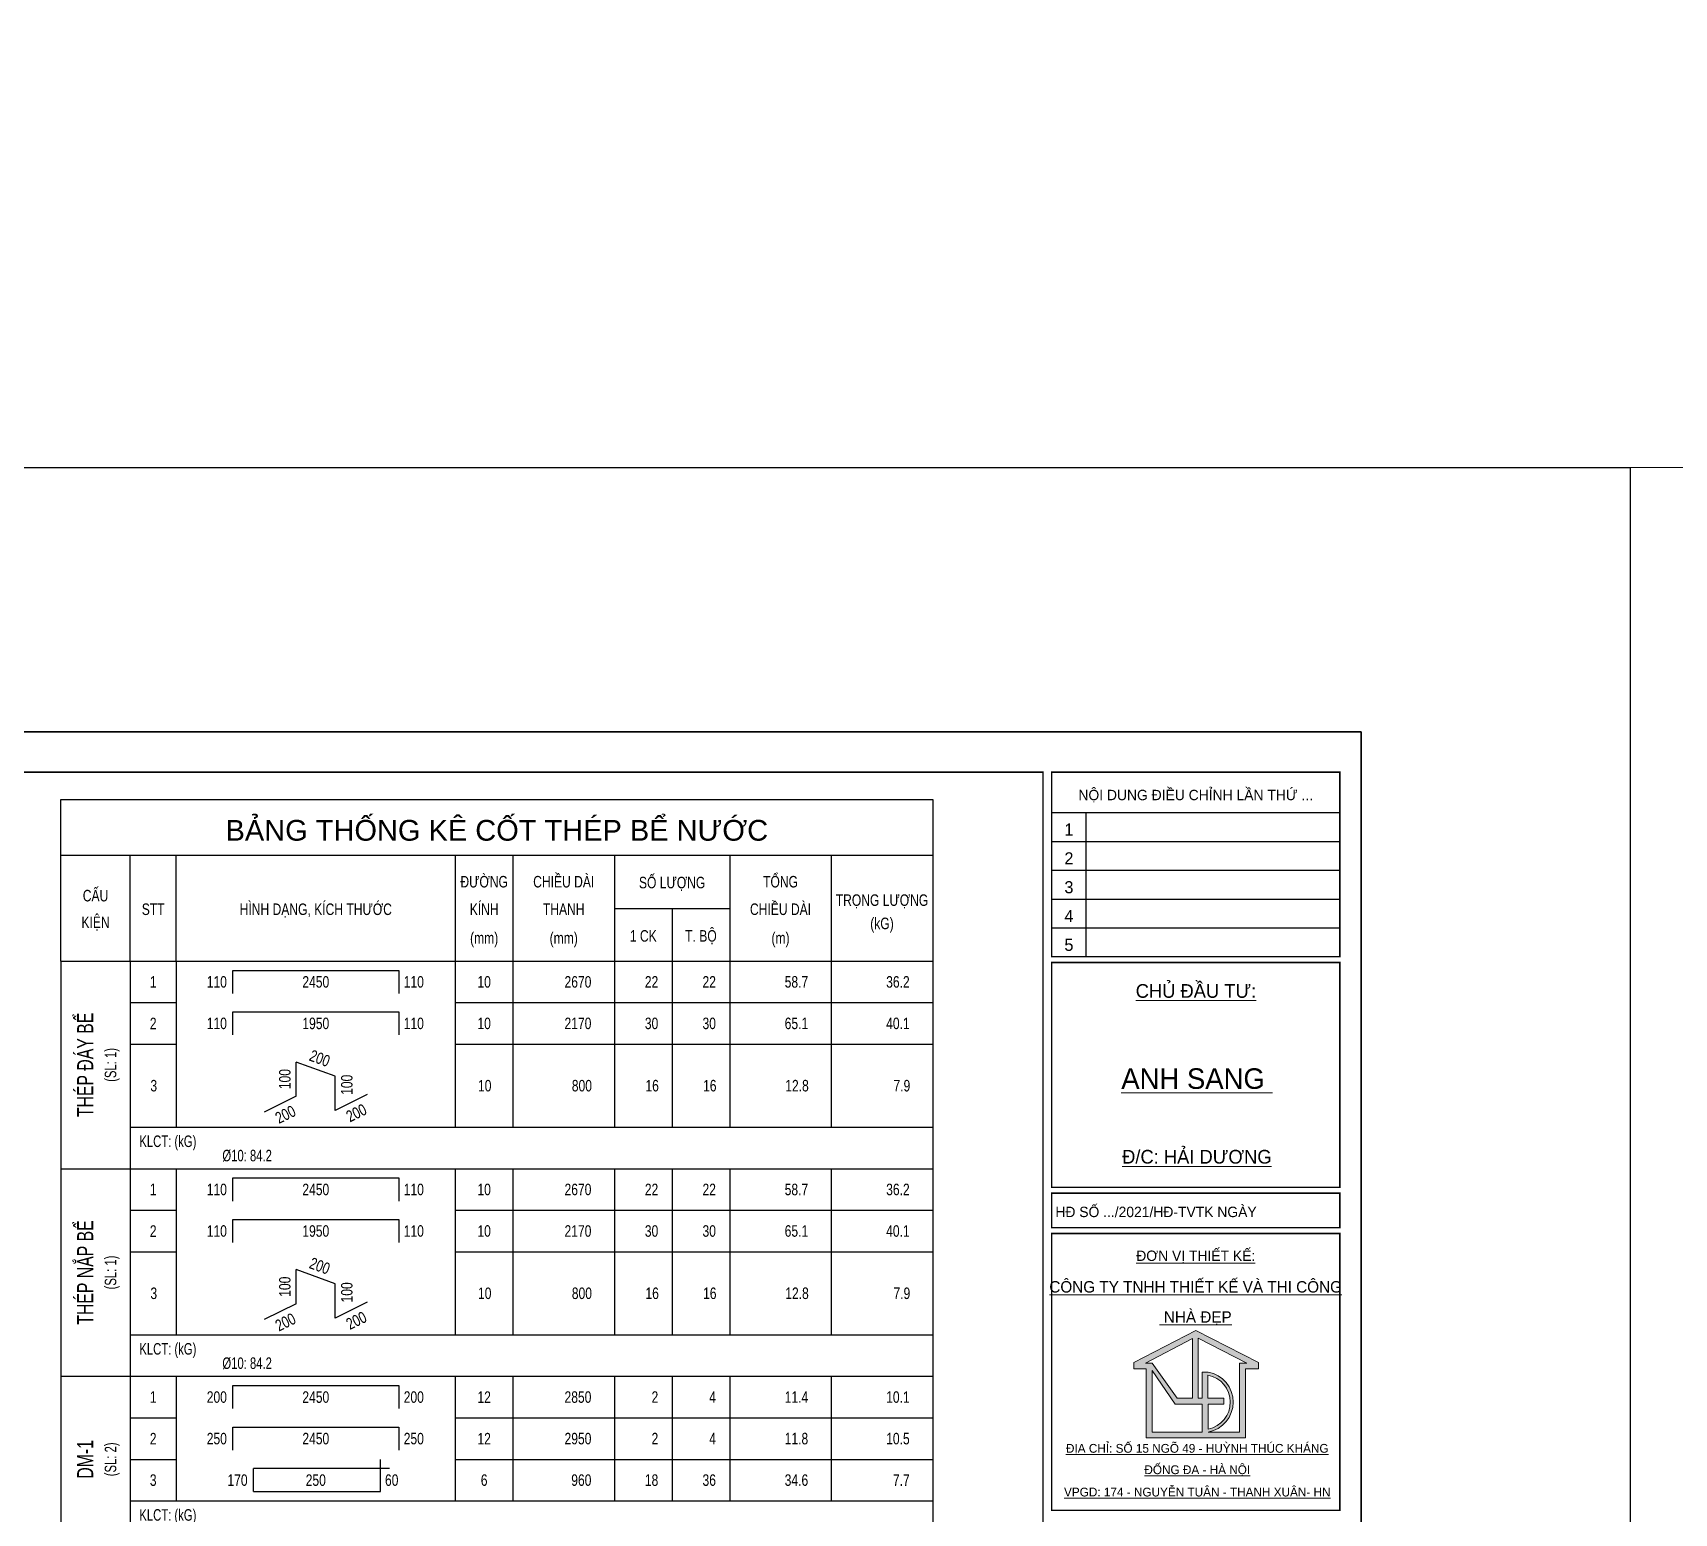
# Model space of a CAD drawing. Extents: x -2098986 to 943, y -1296280 to 73591.
# Drawn here: x -1346840 to -1318373, y -1069905 to -1044235 of the extents above; entities that cross this region are included whole.
import ezdxf
from ezdxf.enums import TextEntityAlignment as Align

# ---------------------------------------------------------------- set-up
doc = ezdxf.new("R2010")
doc.units = 0
doc.header["$LTSCALE"] = 150
doc.layers.get('Defpoints').update_dxf_attribs({"lineweight": 18})
for name, color, linetype, lineweight in [('05.Text', 253, 'Continuous', 18), ('09.Hatch', 250, 'Continuous', 5), ('11.Khung bo', 32, 'Continuous', 50), ('12.Khung', 36, 'Continuous', 25), ('KCVN-THAY', 7, 'Continuous', 25), ('LS-THAY', 7, 'Continuous', 20)]:
    doc.layers.add(name, color=color, linetype=linetype, lineweight=lineweight)
for name, color, linetype in [('STEEL', 4, 'Continuous'), ('TEXT_SLCK', 3, 'Continuous'), ('TEXT_TCK', 3, 'Continuous'), ('TEXT_THCT', 2, 'Continuous'), ('TEXT_TK', 2, 'Continuous'), ('THONGKE', 5, 'Continuous')]:
    doc.layers.add(name, color=color, linetype=linetype)
doc.layers.add('Tpl_Bound', color=1, linetype='Continuous', plot=False)
doc.styles.add('AVANT', font='')
doc.styles.add('BIGTEXT', font='arial.ttf', dxfattribs={"width": 0.7})
doc.styles.add('SMTEXT', font='arial.ttf', dxfattribs={"width": 0.7})
doc.styles.add('VnAvantH', font='')
doc.styles.get('AVANT').set_extended_font_data('.VnAvant')
doc.styles.get('VnAvantH').set_extended_font_data('.VnAvantH')

# ---------------------------------------------------------------- blocks, each defined once
blk = doc.blocks.new('*U4')
at = {"layer": 'KCVN-THAY', "color": 140}
blk.add_lwpolyline([(214871.76, 86966.68), (215381.8, 86966.68), (215381.8, 86579.68), (214871.76, 86579.68)], close=True, dxfattribs=at)
blk = doc.blocks.new('100')
at = {"layer": '09.Hatch'}
h = blk.add_hatch(color=3, dxfattribs=at)
h.paths.add_polyline_path([(1897639, -927180), (1897639, -927287), (1897855, -927287), (1897855, -928484), (1898824, -928484), (1899574, -928484), (1899574, -927287), (1899801, -927287), (1899801, -927179), (1898713, -926620)])
h.paths.add_polyline_path([(1898756, -926756), (1899596, -927187), (1899473, -927187), (1899473, -928384), (1898929, -928384, 0.834181), (1898929, -927344), (1898824, -927344), (1898824, -927797), (1898756, -927797)], flags=16)
h.paths.add_polyline_path([(1898656, -927796), (1898393, -927796), (1897956, -927186), (1897843, -927186), (1898656, -926763)], flags=16)
h.paths.add_polyline_path([(1898929, -928333), (1898929, -927898), (1899202, -927898), (1899202, -927797), (1898924, -927797), (1898924, -927395, -0.822042)], flags=16)
h.paths.add_polyline_path([(1898357, -927898), (1898824, -927898), (1898824, -928384), (1897956, -928384), (1897956, -927316)], flags=16)
at = {"layer": '05.Text'}
for p, q in [((1898713, -926620), (1897639, -927180)), ((1898656, -926763), (1897843, -927186)), ((1898656, -926763), (1897843, -927186)), ((1898656, -926763), (1897843, -927186)), ((1898656, -926763), (1898656, -927796)), ((1898656, -926763), (1898656, -927796)), ((1898656, -926763), (1898656, -927796)), ((1899801, -927179), (1898713, -926620)), ((1899801, -927179), (1898713, -926620)), ((1899801, -927179), (1898713, -926620)), ((1899596, -927187), (1898756, -926756)), ((1898756, -926756), (1898756, -927797)), ((1899596, -927187), (1898756, -926756)), ((1898756, -926756), (1898756, -927797)), ((1899596, -927187), (1898756, -926756)), ((1898756, -926756), (1898756, -927797)), ((1897639, -927180), (1897639, -927287)), ((1897639, -927287), (1897855, -927287)), ((1897843, -927186), (1897956, -927186)), ((1897855, -927287), (1897855, -928484)), ((1897956, -927186), (1897956, -927186)), ((1897956, -927186), (1898393, -927796)), ((1897956, -927316), (1897956, -928384)), ((1898357, -927898), (1897956, -927316)), ((1898824, -927797), (1898824, -927344)), ((1898824, -927797), (1898824, -927344)), ((1898824, -927344), (1898929, -927344)), ((1898924, -927395), (1898924, -927797)), ((1899473, -928384), (1899473, -927187)), ((1899473, -927187), (1899596, -927187)), ((1899473, -928384), (1899473, -927187)), ((1899473, -927187), (1899596, -927187)), ((1899473, -928384), (1899473, -927187)), ((1899473, -927187), (1899596, -927187)), ((1899574, -928484), (1899574, -927287)), ((1899574, -927287), (1899801, -927287)), ((1899801, -927287), (1899801, -927179)), ((1899801, -927287), (1899801, -927179)), ((1899801, -927287), (1899801, -927179)), ((1898824, -927898), (1898357, -927898)), ((1898393, -927796), (1898656, -927796)), ((1898756, -927797), (1898824, -927797)), ((1898824, -928384), (1898824, -927898)), ((1898924, -927797), (1899202, -927797)), ((1899202, -927898), (1898929, -927898)), ((1898929, -927898), (1898929, -928333)), ((1899202, -927797), (1899202, -927898)), ((1897855, -928484), (1898824, -928484)), ((1897956, -928384), (1898824, -928384)), ((1898824, -928484), (1899574, -928484)), ((1898929, -928384), (1899473, -928384))]:
    blk.add_line(p, q, dxfattribs=at)
for radius, start, end in [(478, 281.4298, 79.1164), (478, 281.4298, 79.1164), (478, 281.4298, 79.1164), (528, 280.3316, 79.6684)]:
    blk.add_arc((1898834, -927864), radius, start, end, dxfattribs=at)
at = {"layer": '11.Khung bo', "const_width": 26.7}
for points in [[(1860913, -945240), (1860913, -916940), (1896063, -916940), (1896063, -945240)], [(1860913, -945240), (1860913, -916940), (1896063, -916940), (1896063, -945240)], [(1860913, -945240), (1860913, -916940), (1896063, -916940), (1896063, -945240)], [(1896213, -920140), (1896213, -916940), (1901213, -916940), (1901213, -920140)], [(1896213, -920140), (1896213, -916940), (1901213, -916940), (1901213, -920140)], [(1896213, -920140), (1896213, -916940), (1901213, -916940), (1901213, -920140)], [(1896213, -924140), (1901213, -924140), (1901213, -920240), (1896213, -920240)], [(1896213, -924140), (1901213, -924140), (1901213, -920240), (1896213, -920240)], [(1896213, -924140), (1901213, -924140), (1901213, -920240), (1896213, -920240)], [(1896213, -924840), (1901213, -924840), (1901213, -924240), (1896213, -924240)], [(1896213, -924840), (1901213, -924840), (1901213, -924240), (1896213, -924240)], [(1896213, -924840), (1901213, -924840), (1901213, -924240), (1896213, -924240)], [(1896213, -929740), (1901213, -929740), (1901213, -924940), (1896213, -924940)], [(1896213, -929740), (1901213, -929740), (1901213, -924940), (1896213, -924940)], [(1896213, -929740), (1901213, -929740), (1901213, -924940), (1896213, -924940)]]:
    blk.add_lwpolyline(points, close=True, dxfattribs=at)
at = {"layer": '12.Khung'}
for p, q in [((1896213, -917640), (1901213, -917640)), ((1896213, -917640), (1901213, -917640)), ((1896213, -917640), (1901213, -917640)), ((1896813, -920140), (1896813, -917640)), ((1896813, -920140), (1896813, -917640)), ((1896813, -920140), (1896813, -917640)), ((1896213, -918140), (1901213, -918140)), ((1896213, -918140), (1901213, -918140)), ((1896213, -918140), (1901213, -918140)), ((1896213, -918640), (1901213, -918640)), ((1896213, -918640), (1901213, -918640)), ((1896213, -918640), (1901213, -918640)), ((1896213, -919140), (1901213, -919140)), ((1896213, -919140), (1901213, -919140)), ((1896213, -919140), (1901213, -919140)), ((1896213, -919640), (1901213, -919640)), ((1896213, -919640), (1901213, -919640)), ((1896213, -919640), (1901213, -919640))]:
    blk.add_line(p, q, dxfattribs=at)
blk.add_lwpolyline([(1901579, -945940), (1901579, -916240), (1859580, -916240), (1859580, -945940)], close=True, dxfattribs=at)
blk.add_lwpolyline([(1901579, -945940), (1901579, -916240), (1859580, -916240), (1859580, -945940)], close=True, dxfattribs=at)
blk.add_lwpolyline([(1901579, -945940), (1901579, -916240), (1859580, -916240), (1859580, -945940)], close=True, dxfattribs=at)
at = {"layer": '05.Text', "style": 'VnAvantH'}
for s, p in [('Néi dung ®iÒu chØnh lÇn thø ...', (1898713, -917329)), ('H§ sè .../2021/H§-TVTK ngµy ', (1898057, -924540))]:
    blk.add_text(s, height=180, dxfattribs=at).set_placement(p, align=Align.MIDDLE)
at = {"layer": '05.Text'}
for s, height, style, p in [('1', 210, 'AVANT', (1896513, -918040)), ('2', 210, 'AVANT', (1896513, -918540)), ('3', 210, 'AVANT', (1896513, -919040)), ('4', 210, 'AVANT', (1896513, -919540)), ('5', 210, 'AVANT', (1896513, -920040)), ('%%uChñ ®Çu t\xad:', 237.6, 'VnAvantH', (1898716, -920853)), ('%%Uanh sang ', 356.4, 'VnAvantH', (1898732, -922432)), ('%%U®/c: h¶i d\xad¬ng', 237.6, 'VnAvantH', (1898732, -923728)), ('%%U®¬n vÞ thiÕt kÕ:', 180, 'VnAvantH', (1898713, -925416)), ('%%Uc«ng ty tnhh thiÕt kÕ vµ thi c«ng', 198, 'VnAvantH', (1898711, -925964)), ('%%U nhµ ®Ñp', 198, 'VnAvantH', (1898711, -926487)), ('%%U®Þa chØ: sè 15 ngâ 49 - huúnh thóc kh¸ng', 152.46, 'VnAvantH', (1898739, -928742)), ('%%U®èng ®a - hµ néi', 152.46, 'VnAvantH', (1898739, -929113)), ('%%Uvpgd: 174 - nguyÔn tu©n - thanh xu©n- hn', 152.46, 'VnAvantH', (1898739, -929500))]:
    blk.add_text(s, height=height, dxfattribs=dict(at, style=style)).set_placement(p, align=Align.CENTER)
blk = doc.blocks.new('TK_9')
at = {"layer": 'STEEL'}
for p, q in [((22.25, 7), (58.25, 7)), ((22.25, 2), (22.25, 7)), ((58.25, 7), (58.25, 2))]:
    blk.add_line(p, q, dxfattribs=at)
at = {"layer": 'TEXT_TK', "style": 'SMTEXT', "width": 0.75}
for tag, p in [('SH', (5, 4.5)), ('L2', (40.25, 4.5)), ('DK', (76.75, 4.5))]:
    blk.add_attdef(tag, text='', height=2.5, dxfattribs=at).set_placement(p, align=Align.MIDDLE)
for tag, p in [('L1', (20.98, 4.5)), ('DAI', (100, 4.5)), ('SL1', (114.5, 4.5)), ('SLA', (127, 4.5)), ('DT', (147, 4.5)), ('TL', (169, 4.5))]:
    blk.add_attdef(tag, text='', height=2.5, dxfattribs=at).set_placement(p, align=Align.MIDDLE_RIGHT)
blk.add_attdef('L3', text='', height=2.5, dxfattribs=at).set_placement((59.31, 4.5), align=Align.MIDDLE_LEFT)
blk = doc.blocks.new('TK_38')
at = {"layer": 'STEEL'}
for p, q in [((36.03, 6.71), (36.03, 14.13)), ((44.47, 11.05), (36.03, 14.13)), ((44.47, 3.63), (44.47, 11.05)), ((36.03, 6.71), (29.09, 3.29)), ((51.41, 7.05), (44.47, 3.63))]:
    blk.add_line(p, q, dxfattribs=at)
at = {"layer": 'TEXT_TK', "style": 'SMTEXT', "width": 0.75}
for tag, rotation, p in [('L3', 339.9293, (41.11, 14.94)), ('L2', 90, (33.53, 10.42)), ('L2', 90, (46.97, 9.19)), ('L1', 26.2498, (33.67, 2.76)), ('L1', 26.2498, (49.04, 3.1))]:
    blk.add_attdef(tag, text='', height=2.5, rotation=rotation, dxfattribs=at).set_placement(p, align=Align.MIDDLE)
for tag, p in [('SH', (5.12, 9)), ('DK', (76.87, 9))]:
    blk.add_attdef(tag, text='', height=2.5, dxfattribs=at).set_placement(p, align=Align.MIDDLE)
for tag, p in [('DAI', (100.12, 9)), ('SL1', (114.62, 9)), ('SLA', (127.12, 9)), ('DT', (147.12, 9)), ('TL', (169.12, 9))]:
    blk.add_attdef(tag, text='', height=2.5, dxfattribs=at).set_placement(p, align=Align.MIDDLE_RIGHT)
blk = doc.blocks.new('TK_14')
at = {"layer": 'STEEL'}
for p, q in [((54.25, 2), (54.25, 9)), ((56.25, 7), (26.75, 7)), ((26.75, 2), (26.75, 7)), ((26.75, 2), (54.25, 2))]:
    blk.add_line(p, q, dxfattribs=at)
at = {"layer": 'TEXT_TK', "style": 'SMTEXT', "width": 0.75}
for tag, p in [('SH', (5, 4.5)), ('L2', (40.25, 4.5)), ('DK', (76.75, 4.5))]:
    blk.add_attdef(tag, text='', height=2.5, dxfattribs=at).set_placement(p, align=Align.MIDDLE)
for tag, p in [('L1', (25.47, 4.5)), ('DAI', (100, 4.5)), ('SL1', (114.5, 4.5)), ('SLA', (127, 4.5)), ('DT', (147, 4.5)), ('TL', (169, 4.5))]:
    blk.add_attdef(tag, text='', height=2.5, dxfattribs=at).set_placement(p, align=Align.MIDDLE_RIGHT)
blk.add_attdef('M', text='', height=2.5, dxfattribs=at).set_placement((55.25, 4.5), align=Align.MIDDLE_LEFT)

msp = doc.modelspace()

# ---------------------------------------------------------------- linework, layer by layer
at = {"layer": 'LS-THAY', "color": 140}
for points in [[(-1855203.7, -1013074.3), (-1290965.3, -1013073.8), (-1290965.3, -1051773.8), (-1855203.7, -1051773.8)], [(-1855203.6, -1051773.5), (-1290965.2, -1051773), (-1290965, -1090473.8), (-1855203.4, -1090474.3)]]:
    msp.add_lwpolyline(points, close=True, dxfattribs=at)
at = {"layer": 'TEXT_TK'}
for p, q in [((-1346352.3, -1060332.1), (-1346352.3, -1057532.1)), ((-1346352.3, -1057532.1), (-1331232.3, -1057532.1)), ((-1331232.3, -1057532.1), (-1331232.3, -1060332.1)), ((-1346352.3, -1058492.1), (-1331232.3, -1058492.1)), ((-1345152.3, -1060332.1), (-1345152.3, -1058492.1)), ((-1344352.3, -1060332.1), (-1344352.3, -1058492.1)), ((-1339512.3, -1058492.1), (-1339512.3, -1060332.1)), ((-1338512.3, -1058492.1), (-1338512.3, -1060332.1)), ((-1336752.3, -1058492.1), (-1336752.3, -1060332.1)), ((-1334752.3, -1058492.1), (-1334752.3, -1060332.1)), ((-1332992.3, -1058492.1), (-1332992.3, -1060332.1)), ((-1336752.3, -1059417.2), (-1334752.3, -1059417.2)), ((-1335752.3, -1059417.2), (-1335752.3, -1060332.1)), ((-1346352.3, -1060332.1), (-1331232.3, -1060332.1)), ((-1346352.3, -1060332.1), (-1346352.3, -1073292.1)), ((-1345152.3, -1060332.1), (-1345152.3, -1073292.1)), ((-1344352.3, -1060332.1), (-1344352.3, -1063212.1)), ((-1339512.3, -1060332.1), (-1339512.3, -1063212.1)), ((-1338512.3, -1060332.1), (-1338512.3, -1063212.1)), ((-1336752.3, -1060332.1), (-1336752.3, -1063212.1)), ((-1335752.3, -1060332.1), (-1335752.3, -1063212.1)), ((-1334752.3, -1060332.1), (-1334752.3, -1063212.1)), ((-1332992.3, -1060332.1), (-1332992.3, -1063212.1)), ((-1331232.3, -1060332.1), (-1331232.3, -1073292.1)), ((-1346352.3, -1063932.1), (-1331232.3, -1063932.1)), ((-1344352.3, -1063932.1), (-1344352.3, -1066812.1)), ((-1339512.3, -1063932.1), (-1339512.3, -1066812.1)), ((-1338512.3, -1063932.1), (-1338512.3, -1066812.1)), ((-1336752.3, -1063932.1), (-1336752.3, -1066812.1)), ((-1335752.3, -1063932.1), (-1335752.3, -1066812.1)), ((-1334752.3, -1063932.1), (-1334752.3, -1066812.1)), ((-1332992.3, -1063932.1), (-1332992.3, -1066812.1)), ((-1346352.3, -1067532.1), (-1331232.3, -1067532.1)), ((-1344352.3, -1067532.1), (-1344352.3, -1069692.1)), ((-1339512.3, -1067532.1), (-1339512.3, -1069692.1)), ((-1338512.3, -1067532.1), (-1338512.3, -1069692.1)), ((-1336752.3, -1067532.1), (-1336752.3, -1069692.1)), ((-1335752.3, -1067532.1), (-1335752.3, -1069692.1)), ((-1334752.3, -1067532.1), (-1334752.3, -1069692.1)), ((-1332992.3, -1067532.1), (-1332992.3, -1069692.1))]:
    msp.add_line(p, q, dxfattribs=at)
at = {"layer": 'THONGKE'}
for p, q in [((-1345152.3, -1061052.1), (-1344352.3, -1061052.1)), ((-1339512.3, -1061052.1), (-1331232.3, -1061052.1)), ((-1345152.3, -1061772.1), (-1344352.3, -1061772.1)), ((-1339512.3, -1061772.1), (-1331232.3, -1061772.1)), ((-1345152.3, -1063212.1), (-1331232.3, -1063212.1)), ((-1345152.3, -1064652.1), (-1344352.3, -1064652.1)), ((-1339512.3, -1064652.1), (-1331232.3, -1064652.1)), ((-1345152.3, -1065372.1), (-1344352.3, -1065372.1)), ((-1339512.3, -1065372.1), (-1331232.3, -1065372.1)), ((-1345152.3, -1066812.1), (-1331232.3, -1066812.1)), ((-1345152.3, -1068252.1), (-1344352.3, -1068252.1)), ((-1339512.3, -1068252.1), (-1331232.3, -1068252.1)), ((-1345152.3, -1068972.1), (-1344352.3, -1068972.1)), ((-1339512.3, -1068972.1), (-1331232.3, -1068972.1)), ((-1345152.3, -1069692.1), (-1331232.3, -1069692.1))]:
    msp.add_line(p, q, dxfattribs=at)
at = {"layer": 'Tpl_Bound', "color": 1}
msp.add_lwpolyline([(-1365804.1, -1086055.5), (-1365804.1, -1056355.5), (-1323804.1, -1056355.5), (-1323804.1, -1086055.5)], close=True, dxfattribs=at)

# ---------------------------------------------------------------- block references
at = {"layer": '05.Text', "xscale": 1.000009185772931, "yscale": 1.000009185772931, "zscale": 1.000009185772931}
msp.add_blockref('100', (-3225400.9, -140107), dxfattribs=at)
at = {"layer": 'Defpoints', "xscale": 100, "yscale": 100, "zscale": 100}
msp.add_blockref('*U4', (-22857314.8, -9748442.8), dxfattribs=at)
at = {"layer": 'TEXT_TK', "xscale": 80, "yscale": 80, "zscale": 80}
for name, p, values in [('TK_9', (-1345152.3, -1061052.1), {'SH': '1', 'L1': '110', 'L2': '2450', 'L3': '110', 'DK': '10', 'DAI': '2670', 'SL1': '22', 'SLA': '22', 'DT': '58.7', 'TL': '36.2'}), ('TK_9', (-1345152.3, -1061772.1), {'SH': '2', 'L1': '110', 'L2': '1950', 'L3': '110', 'DK': '10', 'DAI': '2170', 'SL1': '30', 'SLA': '30', 'DT': '65.1', 'TL': '40.1'}), ('TK_9', (-1345152.3, -1064652.1), {'SH': '1', 'L1': '110', 'L2': '2450', 'L3': '110', 'DK': '10', 'DAI': '2670', 'SL1': '22', 'SLA': '22', 'DT': '58.7', 'TL': '36.2'}), ('TK_9', (-1345152.3, -1065372.1), {'SH': '2', 'L1': '110', 'L2': '1950', 'L3': '110', 'DK': '10', 'DAI': '2170', 'SL1': '30', 'SLA': '30', 'DT': '65.1', 'TL': '40.1'}), ('TK_9', (-1345152.3, -1068252.1), {'SH': '1', 'L1': '200', 'L2': '2450', 'L3': '200', 'DK': '12', 'DAI': '2850', 'SL1': '2', 'SLA': '4', 'DT': '11.4', 'TL': '10.1'}), ('TK_9', (-1345152.3, -1068972.1), {'SH': '2', 'L1': '250', 'L2': '2450', 'L3': '250', 'DK': '12', 'DAI': '2950', 'SL1': '2', 'SLA': '4', 'DT': '11.8', 'TL': '10.5'}), ('TK_14', (-1345152.3, -1069692.1), {'SH': '3', 'L1': '170', 'L2': '250', 'M': '60', 'DK': '6', 'DAI': '960', 'SL1': '18', 'SLA': '36', 'DT': '34.6', 'TL': '7.7'})]:
    msp.add_blockref(name, p, dxfattribs=at).add_auto_attribs(values)
at = {"layer": 'TEXT_TK'}
ref = msp.add_blockref('TK_38', (-1345152.3, -1063212.1), dxfattribs=dict(at, xscale=80, yscale=80, zscale=80))
ref.add_attrib('SH', '3', dxfattribs={"height": 200, "style": 'SMTEXT', "width": 0.75}).set_placement((-1344742.4, -1062492.1), align=Align.MIDDLE)
ref.add_attrib('L1', '200', dxfattribs={"height": 200, "rotation": 26.24985, "style": 'SMTEXT', "width": 0.75}).set_placement((-1342458.7, -1062991.1), align=Align.MIDDLE)
ref.add_attrib('L1', '200', dxfattribs={"height": 200, "rotation": 26.24985, "style": 'SMTEXT', "width": 0.75}).set_placement((-1341228.9, -1062964), align=Align.MIDDLE)
ref.add_attrib('L2', '100', dxfattribs={"height": 200, "rotation": 90, "style": 'SMTEXT', "width": 0.75}).set_placement((-1341394.8, -1062476.5), align=Align.MIDDLE)
ref.add_attrib('L2', '100', dxfattribs={"height": 200, "rotation": 90, "style": 'SMTEXT', "width": 0.75}).set_placement((-1342469.7, -1062378.2), align=Align.MIDDLE)
ref.add_attrib('DK', '10', dxfattribs={"height": 200, "style": 'SMTEXT', "width": 0.75}).set_placement((-1339002.3, -1062492.1), align=Align.MIDDLE)
ref.add_attrib('DAI', '800', dxfattribs={"height": 200, "style": 'SMTEXT', "width": 0.75}).set_placement((-1337142.3, -1062492), align=Align.MIDDLE_RIGHT)
ref.add_attrib('SL1', '16', dxfattribs={"height": 200, "style": 'SMTEXT', "width": 0.75}).set_placement((-1335982.3, -1062492), align=Align.MIDDLE_RIGHT)
ref.add_attrib('SLA', '16', dxfattribs={"height": 200, "style": 'SMTEXT', "width": 0.75}).set_placement((-1334982.3, -1062492), align=Align.MIDDLE_RIGHT)
ref.add_attrib('DT', '12.8', dxfattribs={"height": 200, "style": 'SMTEXT', "width": 0.75}).set_placement((-1333382.3, -1062492), align=Align.MIDDLE_RIGHT)
ref.add_attrib('TL', '7.9', dxfattribs={"height": 200, "style": 'SMTEXT', "width": 0.75}).set_placement((-1331622.3, -1062492), align=Align.MIDDLE_RIGHT)
ref.add_attrib('L3', '200', dxfattribs={"height": 200, "rotation": 339.92925, "style": 'SMTEXT', "width": 0.75}).set_placement((-1341863.6, -1062016.9), align=Align.MIDDLE)
ref = msp.add_blockref('TK_38', (-1345152.3, -1066812.1), dxfattribs=dict(at, xscale=80, yscale=80, zscale=80))
ref.add_attrib('SH', '3', dxfattribs={"height": 200, "style": 'SMTEXT', "width": 0.75}).set_placement((-1344742.4, -1066092.1), align=Align.MIDDLE)
ref.add_attrib('L1', '200', dxfattribs={"height": 200, "rotation": 26.24985, "style": 'SMTEXT', "width": 0.75}).set_placement((-1342458.7, -1066591.1), align=Align.MIDDLE)
ref.add_attrib('L1', '200', dxfattribs={"height": 200, "rotation": 26.24985, "style": 'SMTEXT', "width": 0.75}).set_placement((-1341228.9, -1066564), align=Align.MIDDLE)
ref.add_attrib('L2', '100', dxfattribs={"height": 200, "rotation": 90, "style": 'SMTEXT', "width": 0.75}).set_placement((-1341394.8, -1066076.5), align=Align.MIDDLE)
ref.add_attrib('L2', '100', dxfattribs={"height": 200, "rotation": 90, "style": 'SMTEXT', "width": 0.75}).set_placement((-1342469.7, -1065978.2), align=Align.MIDDLE)
ref.add_attrib('DK', '10', dxfattribs={"height": 200, "style": 'SMTEXT', "width": 0.75}).set_placement((-1339002.3, -1066092.1), align=Align.MIDDLE)
ref.add_attrib('DAI', '800', dxfattribs={"height": 200, "style": 'SMTEXT', "width": 0.75}).set_placement((-1337142.3, -1066092), align=Align.MIDDLE_RIGHT)
ref.add_attrib('SL1', '16', dxfattribs={"height": 200, "style": 'SMTEXT', "width": 0.75}).set_placement((-1335982.3, -1066092), align=Align.MIDDLE_RIGHT)
ref.add_attrib('SLA', '16', dxfattribs={"height": 200, "style": 'SMTEXT', "width": 0.75}).set_placement((-1334982.3, -1066092), align=Align.MIDDLE_RIGHT)
ref.add_attrib('DT', '12.8', dxfattribs={"height": 200, "style": 'SMTEXT', "width": 0.75}).set_placement((-1333382.3, -1066092), align=Align.MIDDLE_RIGHT)
ref.add_attrib('TL', '7.9', dxfattribs={"height": 200, "style": 'SMTEXT', "width": 0.75}).set_placement((-1331622.3, -1066092), align=Align.MIDDLE_RIGHT)
ref.add_attrib('L3', '200', dxfattribs={"height": 200, "rotation": 339.92925, "style": 'SMTEXT', "width": 0.75}).set_placement((-1341863.6, -1065616.9), align=Align.MIDDLE)

# ---------------------------------------------------------------- texts
at = {"layer": 'TEXT_SLCK', "style": 'SMTEXT', "width": 0.7}
for s, p in [('(SL: 1)', (-1345392.3, -1062132.1)), ('(SL: 1)', (-1345392.3, -1065732.1)), ('(SL: 2)', (-1345392.3, -1068972.1))]:
    msp.add_text(s, height=200, rotation=90, dxfattribs=at).set_placement(p, align=Align.CENTER)
at = {"layer": 'TEXT_TCK', "style": 'SMTEXT', "width": 0.7}
for s, p in [('THÉP ÐÁY BỂ', (-1345792.3, -1062132.1)), ('THÉP NẮP BỂ', (-1345792.3, -1065732.1)), ('DM-1', (-1345792.3, -1068972.1))]:
    msp.add_text(s, height=280, rotation=90, dxfattribs=at).set_placement(p, align=Align.CENTER)
at = {"layer": 'TEXT_THCT', "style": 'SMTEXT', "width": 0.7}
for s, p in [('KLCT: (kG)', (-1344992.3, -1063556.1)), ('%%c10: 84.2', (-1343552.3, -1063804.1)), ('KLCT: (kG)', (-1344992.3, -1067156.1)), ('%%c10: 84.2', (-1343552.3, -1067404.1)), ('KLCT: (kG)', (-1344992.3, -1070036.1))]:
    msp.add_text(s, height=200, dxfattribs=at).set_placement(p)
at = {"layer": 'TEXT_TK', "color": 4, "style": 'BIGTEXT'}
msp.add_text('BẢNG THỐNG KÊ CỐT THÉP BỂ NƯỚC', height=360, dxfattribs=at).set_placement((-1338792.3, -1058012.1), align=Align.MIDDLE)
at = {"layer": 'TEXT_TK', "style": 'SMTEXT', "width": 0.75}
for s, p in [('ĐƯỜNG', (-1339012.3, -1059055.2)), ('CHIỀU DÀI', (-1337632.3, -1059055.2)), ('SỐ LƯỢNG', (-1335752.3, -1059070)), ('TỔNG', (-1333872.3, -1059055.2)), ('CẤU', (-1345752.3, -1059296.8)), ('TRỌNG LƯỢNG', (-1332112.3, -1059374.6)), ('KIỆN', (-1345752.3, -1059758.9)), ('STT', (-1344752.3, -1059532.6)), ('HÌNH DẠNG, KÍCH THƯỚC', (-1341932.3, -1059532.6)), ('KÍNH', (-1339012.3, -1059532.6)), ('THANH', (-1337632.3, -1059532.6)), ('CHIỀU DÀI', (-1333872.3, -1059532.6)), ('1 CK', (-1336252.3, -1059995.1)), ('T. BỘ', (-1335252.3, -1059995.1)), ('(kG)', (-1332112.3, -1059778.4)), ('(mm)', (-1339012.3, -1060031.6)), ('(mm)', (-1337632.3, -1060031.6)), ('(m)', (-1333872.3, -1060031.6))]:
    msp.add_text(s, height=200, dxfattribs=at).set_placement(p, align=Align.CENTER)

doc.saveas('drawing.dxf')
